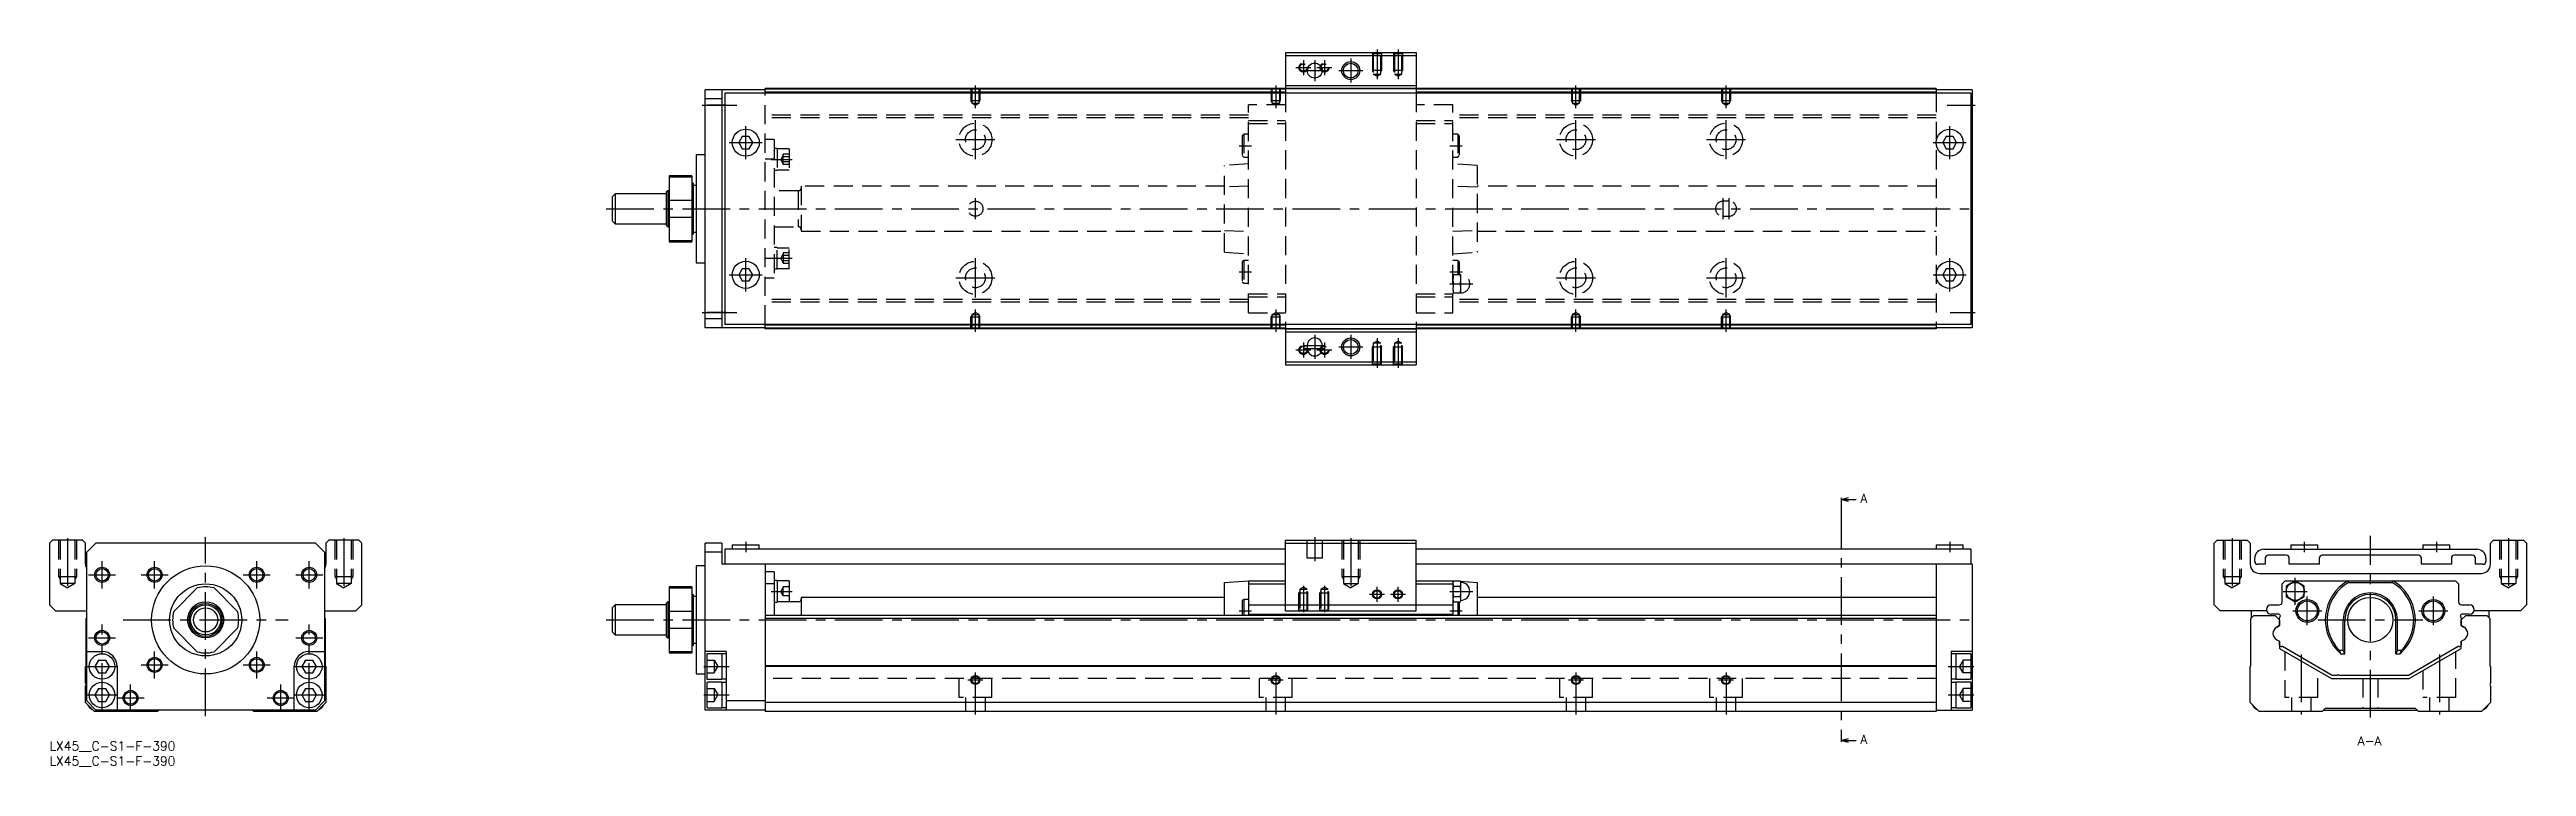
# Model space of a CAD drawing. Extents: x 0 to 825, y -8 to 230.
import ezdxf

# ---------------------------------------------------------------- set-up
doc = ezdxf.new("R2010")
doc.units = 0
doc.header["$LTSCALE"] = 0.5
doc.linetypes.add('CENTER', pattern=[50.8, 31.75, -6.35, 6.35, -6.35])
doc.linetypes.add('DASHED', pattern=[19.05, 12.7, -6.35])
for name, color, linetype in [('MSM_CENTER', 1, 'CENTER'), ('MSM_CONTINUOUS', 7, 'CONTINUOUS'), ('MSM_DASHED', 4, 'DASHED'), ('MSM_NARROW', 5, 'CONTINUOUS'), ('MSM_PART_NUMBER', 7, 'CONTINUOUS')]:
    doc.layers.add(name, color=color, linetype=linetype)
doc.styles.get("Standard").update_dxf_attribs({"font": 'txt.shx', "height": 3, "bigfont": 'bigfont.shx'})

# ---------------------------------------------------------------- blocks, each defined once
blk = doc.blocks.new('*U3')
at = {"layer": 'MSM_PART_NUMBER'}
blk.add_text('LX45__C-S1-F-390', height=3, dxfattribs=at).set_placement((0, -3))
blk = doc.blocks.new('*U4')
at = {"layer": 'MSM_PART_NUMBER'}
blk.add_text('LX45__C-S1-F-390', height=3, dxfattribs=at).set_placement((0, -8))

msp = doc.modelspace()

# ---------------------------------------------------------------- linework, layer by layer
at = {"layer": 'MSM_CENTER'}
for p, q in [((415.15, 224.38), (420.15, 224.38)), ((417.65, 226.88), (417.65, 221.88)), ((417.9, 223.38), (424.9, 223.38)), ((421.4, 226.88), (421.4, 219.88)), ((422.15, 224.38), (427.15, 224.38)), ((424.65, 226.88), (424.65, 221.88)), ((429.4, 223.38), (437.4, 223.38)), ((433.4, 227.38), (433.4, 219.38)), ((442.15, 230.38), (442.15, 220.47)), ((449.15, 230.38), (449.15, 220.47)), ((308.4, 210.87), (308.4, 218.38)), ((408.4, 218.38), (408.4, 210.87)), ((508.4, 210.87), (508.4, 218.38)), ((558.4, 210.87), (558.4, 218.38)), ((217.4, 211.88), (228.9, 211.88)), ((308.4, 193.88), (308.4, 206.88)), ((508.4, 193.88), (508.4, 206.88)), ((558.4, 193.88), (558.4, 206.88)), ((632.07, 211.88), (641.4, 211.88)), ((226.4, 199.38), (237.4, 199.38)), ((231.9, 193.88), (231.9, 204.88)), ((301.9, 200.38), (314.9, 200.38)), ((396.25, 198.38), (400.35, 198.38)), ((466.45, 198.38), (470.55, 198.38)), ((501.9, 200.38), (514.9, 200.38)), ((551.9, 200.38), (564.9, 200.38)), ((627.4, 199.38), (638.4, 199.38)), ((632.9, 193.88), (632.9, 204.88)), ((240.4, 193.83), (247.4, 193.83)), ((185.4, 177.38), (642.4, 177.38)), ((308.4, 173.88), (308.4, 180.88)), ((557.4, 173.88), (557.4, 180.88)), ((559.4, 173.88), (559.4, 180.88)), ((231.9, 149.88), (231.9, 160.88)), ((240.4, 160.92), (247.4, 160.92)), ((308.4, 147.88), (308.4, 160.88)), ((508.4, 147.88), (508.4, 160.88)), ((558.4, 147.88), (558.4, 160.88)), ((632.9, 149.88), (632.9, 160.88)), ((226.4, 155.38), (237.4, 155.38)), ((301.9, 154.38), (314.9, 154.38)), ((396.25, 156.38), (400.35, 156.38)), ((466.45, 156.38), (470.55, 156.38)), ((466.45, 152.38), (474.05, 152.38)), ((501.9, 154.38), (514.9, 154.38)), ((551.9, 154.38), (564.9, 154.38)), ((627.4, 155.38), (638.4, 155.38)), ((217.4, 142.88), (228.9, 142.88)), ((308.4, 136.38), (308.4, 143.89)), ((408.4, 143.89), (408.4, 136.38)), ((508.4, 136.38), (508.4, 143.89)), ((558.4, 136.38), (558.4, 143.89)), ((633.07, 142.88), (641.4, 142.88)), ((417.65, 132.88), (417.65, 127.88)), ((421.4, 135.38), (421.4, 127.38)), ((424.65, 132.88), (424.65, 127.88)), ((433.4, 135.38), (433.4, 127.38)), ((442.15, 134.29), (442.15, 124.38)), ((449.15, 134.29), (449.15, 124.38)), ((415.15, 130.38), (420.15, 130.38)), ((417.9, 131.88), (424.9, 131.88)), ((417.9, 130.88), (424.9, 130.88)), ((422.15, 130.38), (427.15, 130.38)), ((429.4, 131.38), (437.4, 131.38)), ((596.74, 80.12), (596.74, 0.88)), ((6, 67.76), (6, 50.18)), ((52, 8.5), (52, 68)), ((98, 67.76), (98, 50.18)), ((231.9, 66.5), (231.9, 63)), ((421.4, 68), (421.4, 60)), ((433.4, 67.76), (433.4, 50.18)), ((632.9, 66.5), (632.9, 63)), ((727, 67.76), (727, 50.18)), ((751, 66.5), (751, 63)), ((773, 8), (773, 68.5)), ((795, 66.5), (795, 63)), ((819, 67.76), (819, 50.18)), ((17.5, 51), (17.5, 60)), ((35, 51), (35, 60)), ((69, 51), (69, 60)), ((86.5, 51), (86.5, 60)), ((13, 55.5), (22, 55.5)), ((30.5, 55.5), (39.5, 55.5)), ((64.5, 55.5), (73.5, 55.5)), ((82, 55.5), (91, 55.5)), ((240.4, 50), (247.4, 50)), ((417.65, 51.81), (417.65, 43.1)), ((424.65, 51.81), (424.65, 43.1)), ((442.15, 46.5), (442.15, 51.5)), ((449.15, 46.5), (449.15, 51.5)), ((466.45, 50), (474.05, 50)), ((744, 50), (752, 50)), ((748, 45.54), (748, 54.46)), ((396.25, 43.5), (400.35, 43.5)), ((444.65, 49), (439.65, 49)), ((451.65, 49), (446.65, 49)), ((466.45, 43.5), (470.55, 43.5)), ((747.2, 43.5), (756.8, 43.5)), ((752, 38.7), (752, 48.3)), ((789.2, 43.5), (798.8, 43.5)), ((794, 38.7), (794, 48.3)), ((13, 34.5), (22, 34.5)), ((17.5, 10.25), (17.5, 39)), ((24.5, 40.5), (79.5, 40.5)), ((82, 34.5), (91, 34.5)), ((86.5, 10.25), (86.5, 39)), ((185.4, 40.5), (642.4, 40.5)), ((755.5, 40.5), (790.5, 40.5)), ((12.25, 25), (22.75, 25)), ((30.5, 25.5), (39.5, 25.5)), ((35, 21), (35, 30)), ((64.5, 25.5), (73.5, 25.5)), ((69, 21), (69, 30)), ((81.25, 25), (91.75, 25)), ((217.9, 25), (226.4, 25)), ((632.4, 25), (640.9, 25)), ((750, 28.97), (750, 9)), ((796, 28.97), (796, 9)), ((27, 10), (27, 19)), ((77, 10), (77, 19)), ((305.9, 20.5), (310.9, 20.5)), ((308.4, 9), (308.4, 23)), ((405.9, 20.5), (410.9, 20.5)), ((408.4, 23), (408.4, 9)), ((505.9, 20.5), (510.9, 20.5)), ((508.4, 23), (508.4, 9)), ((555.9, 20.5), (560.9, 20.5)), ((558.4, 23), (558.4, 9)), ((12.25, 15.5), (22.75, 15.5)), ((22.5, 14.5), (31.5, 14.5)), ((72.5, 14.5), (81.5, 14.5)), ((81.25, 15.5), (91.75, 15.5)), ((217.9, 15.5), (226.4, 15.5)), ((632.4, 15.5), (640.9, 15.5))]:
    msp.add_line(p, q, dxfattribs=at)
at = {"layer": 'MSM_CONTINUOUS'}
for p, q in [((411.65, 229.38), (411.65, 215.88)), ((411.65, 229.38), (455.15, 229.38)), ((411.65, 228.38), (455.15, 228.38)), ((455.15, 229.38), (455.15, 215.88)), ((238.4, 216.98), (218.4, 216.98)), ((218.4, 137.78), (218.4, 216.98)), ((223.9, 216.98), (223.9, 137.78)), ((639.9, 215.88), (224.9, 215.88)), ((224.9, 215.88), (224.9, 138.88)), ((628.4, 217.38), (238.4, 217.38)), ((238.4, 215.88), (238.4, 217.38)), ((411.65, 217.18), (238.4, 217.18)), ((411.65, 216.18), (238.4, 216.18)), ((411.65, 218.38), (455.15, 218.38)), ((411.65, 217.38), (455.15, 217.38)), ((628.4, 217.18), (455.15, 217.18)), ((628.4, 216.18), (455.15, 216.18)), ((628.4, 217.38), (628.4, 215.88)), ((640.4, 216.98), (628.4, 216.98)), ((639.9, 215.88), (639.9, 138.88)), ((640.4, 216.98), (640.4, 137.78)), ((223.9, 213.98), (218.4, 213.98)), ((230.74, 201.38), (229.59, 199.38)), ((229.59, 199.38), (230.74, 197.38)), ((233.05, 201.38), (230.74, 201.38)), ((234.2, 199.38), (233.05, 201.38)), ((233.05, 197.38), (234.2, 199.38)), ((631.74, 201.38), (630.59, 199.38)), ((630.59, 199.38), (631.74, 197.38)), ((634.05, 201.38), (631.74, 201.38)), ((635.2, 199.38), (634.05, 201.38)), ((634.05, 197.38), (635.2, 199.38)), ((215.4, 195.38), (215.4, 159.38)), ((218.4, 195.38), (215.4, 195.38)), ((230.74, 197.38), (233.05, 197.38)), ((631.74, 197.38), (634.05, 197.38)), ((188.4, 182.38), (187.4, 181.38)), ((188.4, 182.38), (188.4, 172.38)), ((205.4, 182.38), (188.4, 182.38)), ((205.9, 183.38), (205.4, 182.88)), ((205.4, 182.88), (205.4, 171.88)), ((205.9, 183.38), (205.9, 171.38)), ((206.4, 183.38), (205.9, 183.38)), ((213.9, 188.38), (206.4, 188.38)), ((206.4, 188.38), (206.4, 166.38)), ((206.4, 188.01), (213.9, 188.01)), ((213.9, 188.38), (213.9, 166.38)), ((214.4, 185.88), (213.9, 185.88)), ((214.4, 185.88), (214.4, 168.88)), ((215.4, 185.13), (214.4, 185.13)), ((187.4, 181.38), (187.4, 173.38)), ((187.4, 173.38), (188.4, 172.38)), ((213.9, 180.17), (206.4, 180.17)), ((206.4, 174.58), (213.9, 174.58)), ((188.4, 172.38), (205.4, 172.38)), ((205.4, 171.88), (205.9, 171.38)), ((205.9, 171.38), (206.4, 171.38)), ((213.9, 166.74), (206.4, 166.74)), ((206.4, 166.38), (213.9, 166.38)), ((213.9, 168.88), (214.4, 168.88)), ((214.4, 169.63), (215.4, 169.63)), ((215.4, 159.38), (218.4, 159.38)), ((230.74, 157.38), (229.59, 155.38)), ((233.05, 157.38), (230.74, 157.38)), ((234.2, 155.38), (233.05, 157.38)), ((631.74, 157.38), (630.59, 155.38)), ((634.05, 157.38), (631.74, 157.38)), ((635.2, 155.38), (634.05, 157.38)), ((229.59, 155.38), (230.74, 153.38)), ((230.74, 153.38), (233.05, 153.38)), ((233.05, 153.38), (234.2, 155.38)), ((630.59, 155.38), (631.74, 153.38)), ((631.74, 153.38), (634.05, 153.38)), ((634.05, 153.38), (635.2, 155.38)), ((223.9, 140.78), (218.4, 140.78)), ((238.4, 137.78), (218.4, 137.78)), ((639.9, 138.88), (224.9, 138.88)), ((238.4, 137.38), (238.4, 138.88)), ((411.65, 138.58), (238.4, 138.58)), ((411.65, 137.58), (238.4, 137.58)), ((628.4, 137.38), (238.4, 137.38)), ((411.65, 138.88), (411.65, 125.38)), ((411.65, 137.38), (455.15, 137.38)), ((411.65, 136.38), (455.15, 136.38)), ((455.15, 138.88), (455.15, 125.38)), ((628.4, 138.58), (455.15, 138.58)), ((628.4, 137.58), (455.15, 137.58)), ((628.4, 138.88), (628.4, 137.38)), ((640.4, 137.78), (628.4, 137.78)), ((411.65, 126.38), (455.15, 126.38)), ((411.65, 125.38), (455.15, 125.38)), ((418.9, 131.88), (418.9, 130.88)), ((423.9, 130.88), (423.9, 131.88)), ((596.74, 80.62), (599.24, 81.29)), ((596.74, 81.12), (596.74, 80.12)), ((596.74, 80.62), (601.74, 80.62)), ((599.24, 79.95), (596.74, 80.62)), ((1, 67), (0, 66)), ((0, 66), (0, 45.5)), ((11, 67), (1, 67)), ((12, 66), (11, 67)), ((12, 59), (12, 66)), ((15.4, 66), (12.4, 63)), ((88.6, 66), (15.4, 66)), ((91.6, 63), (88.6, 66)), ((93, 67), (92, 66)), ((92, 66), (92, 59)), ((103, 67), (93, 67)), ((104, 66), (103, 67)), ((104, 45.5), (104, 66)), ((223.9, 66), (218.4, 66)), ((218.4, 10.5), (218.4, 66)), ((223.9, 66), (223.9, 59)), ((411.65, 67), (455.15, 67)), ((411.65, 43.5), (411.65, 67)), ((411.65, 66), (455.15, 66)), ((455.15, 43.5), (455.15, 67)), ((721, 66), (722, 67)), ((721, 45.5), (721, 66)), ((722, 67), (732, 67)), ((732, 67), (733, 66)), ((733, 66), (733, 59)), ((813, 66), (814, 67)), ((813, 59), (813, 66)), ((814, 67), (824, 67)), ((824, 67), (825, 66)), ((825, 66), (825, 45.5)), ((12.4, 13.5), (12.4, 63)), ((91.6, 63), (91.6, 13.5)), ((218.4, 58.5), (215.4, 58.5)), ((215.4, 58.5), (215.4, 22.5)), ((223.9, 63), (218.4, 63)), ((411.65, 59), (223.9, 59)), ((224.9, 64), (224.9, 59)), ((411.65, 64), (224.9, 64)), ((227.4, 65.5), (227.4, 64)), ((227.4, 65.5), (236.4, 65.5)), ((236.4, 64), (236.4, 65.5)), ((238.4, 59), (238.4, 10)), ((639.9, 64), (455.15, 64)), ((640.4, 59), (455.15, 59)), ((628.4, 65.5), (628.4, 64)), ((628.4, 65.5), (637.4, 65.5)), ((628.4, 59), (628.4, 10)), ((637.4, 64), (637.4, 65.5)), ((639.9, 64), (639.9, 59)), ((640.4, 59), (640.4, 10.5)), ((734.5, 60), (734.5, 61)), ((738, 59), (735.5, 59)), ((737.5, 64), (808.5, 64)), ((738, 61), (738, 59)), ((745, 62), (739, 62)), ((746, 59), (746, 61)), ((756, 59), (746, 59)), ((746.5, 65.5), (755.5, 65.5)), ((746.5, 65.5), (746.5, 64)), ((755.5, 64), (755.5, 65.5)), ((756, 61), (756, 59)), ((789, 62), (757, 62)), ((790, 59), (790, 61)), ((800, 59), (790, 59)), ((790.5, 65.5), (799.5, 65.5)), ((790.5, 65.5), (790.5, 64)), ((799.5, 64), (799.5, 65.5)), ((800, 61), (800, 59)), ((807, 62), (801, 62)), ((808, 59), (808, 61)), ((810.5, 59), (808, 59)), ((811.5, 61), (811.5, 60)), ((41.36, 43.3), (49.2, 51.14)), ((54.8, 51.14), (62.64, 43.3)), ((213.9, 51.5), (206.4, 51.5)), ((206.4, 51.5), (206.4, 29.5)), ((206.4, 51.14), (213.9, 51.14)), ((213.9, 51.5), (213.9, 29.5)), ((241.4, 56.5), (238.4, 56.5)), ((241.4, 52.5), (238.4, 52.5)), ((241.4, 56.5), (241.4, 42)), ((242.4, 53.65), (241.4, 53.65)), ((242.4, 53.65), (242.4, 46.35)), ((246.4, 53.5), (242.4, 53.5)), ((246.4, 53.5), (246.4, 46.5)), ((391.35, 53), (399.35, 53.5)), ((391.35, 42), (391.35, 53)), ((399.35, 53.5), (411.65, 53.5)), ((399.35, 53.5), (399.35, 42)), ((399.35, 52.5), (411.65, 52.5)), ((455.15, 53.5), (467.45, 53.5)), ((455.15, 52.5), (467.45, 52.5)), ((467.45, 53.5), (468.02, 53.46)), ((467.45, 53.5), (467.45, 42)), ((467.57, 53.46), (467.45, 53)), ((467.45, 52.41), (467.45, 52.6)), ((467.57, 53.46), (469.92, 53.46)), ((467.57, 51.73), (469.92, 51.73)), ((470.05, 53), (469.92, 53.46)), ((469.95, 53.34), (475.45, 53)), ((470.05, 47), (470.05, 53)), ((475.45, 53), (475.45, 42)), ((736, 56), (810, 56)), ((743.65, 52.5), (744.65, 53.5)), ((743.65, 46.5), (743.65, 52.5)), ((744.65, 53.5), (801.35, 53.5)), ((748, 53.46), (745, 51.73)), ((745, 51.73), (745, 48.27)), ((751, 51.73), (748, 53.46)), ((751, 48.27), (751, 51.73)), ((765.51, 53.5), (765.76, 53)), ((765.76, 53), (780.23, 53)), ((780.23, 53), (780.48, 53.5)), ((801.35, 53.5), (802.35, 52.5)), ((802.35, 52.5), (802.35, 46.5)), ((0, 45.5), (2, 43.5)), ((2, 43.5), (12.4, 43.5)), ((91.6, 43.5), (102, 43.5)), ((102, 43.5), (104, 45.5)), ((188.4, 45.5), (187.4, 44.5)), ((187.4, 44.5), (187.4, 36.5)), ((205.4, 45.5), (188.4, 45.5)), ((188.4, 45.5), (188.4, 35.5)), ((205.9, 46.5), (205.4, 46)), ((205.4, 46), (205.4, 35)), ((206.4, 46.5), (205.9, 46.5)), ((205.9, 46.5), (205.9, 34.5)), ((213.9, 43.3), (206.4, 43.3)), ((214.4, 49), (213.9, 49)), ((214.4, 49), (214.4, 32)), ((215.4, 48.25), (214.4, 48.25)), ((628.4, 42), (238.4, 42)), ((241.4, 46.35), (242.4, 46.35)), ((249.4, 46.5), (242.4, 46.5)), ((250.4, 48), (250.4, 42)), ((391.35, 48), (250.4, 48)), ((397.75, 47.3), (397.25, 46.8)), ((397.25, 46.8), (397.25, 42)), ((399.35, 47.3), (397.75, 47.3)), ((397.75, 47.3), (397.75, 42)), ((399.35, 45.5), (467.45, 45.5)), ((399.35, 42.4), (467.45, 42.4)), ((411.65, 43.5), (455.15, 43.5)), ((467.45, 47), (467.57, 46.54)), ((467.57, 48.27), (469.92, 48.27)), ((467.57, 46.54), (469.92, 46.54)), ((469.05, 46.54), (469.05, 42)), ((469.55, 46.54), (469.55, 42)), ((469.92, 46.54), (470.05, 47)), ((628.4, 48), (475.45, 48)), ((723, 43.5), (721, 45.5)), ((738.46, 43.5), (723, 43.5)), ((733.2, 41), (734.2, 42)), ((733.4, 41.2), (733.4, 43.5)), ((734.2, 42), (741.25, 42)), ((739.95, 45.5), (742.65, 45.5)), ((742.25, 42.4), (739.95, 42.4)), ((741.25, 42), (742.75, 40.5)), ((745, 48.27), (748, 46.54)), ((748, 46.54), (751, 48.27)), ((803.25, 40.5), (804.75, 42)), ((803.35, 45.5), (806.05, 45.5)), ((806.05, 42.4), (803.75, 42.4)), ((804.75, 42), (811.8, 42)), ((823, 43.5), (807.53, 43.5)), ((811.8, 42), (812.8, 41)), ((812.6, 41.2), (812.6, 43.5)), ((825, 45.5), (823, 43.5)), ((12.2, 41), (12.4, 41.2)), ((12.2, 25.2), (12.2, 41)), ((49.2, 29.86), (41.36, 37.7)), ((62.64, 37.7), (54.8, 29.86)), ((91.6, 41.2), (91.8, 41)), ((91.8, 41), (91.8, 25.2)), ((187.4, 36.5), (188.4, 35.5)), ((188.4, 35.5), (205.4, 35.5)), ((205.4, 35), (205.9, 34.5)), ((205.9, 34.5), (206.4, 34.5)), ((206.4, 37.7), (213.9, 37.7)), ((628.4, 41), (238.4, 41)), ((733.2, 25.2), (733.2, 41)), ((742.75, 38.61), (741.85, 38.1)), ((741.85, 33.9), (742.75, 33.39)), ((742.7, 40.55), (742.7, 41.2)), ((742.75, 40.5), (742.75, 38.61)), ((742.75, 33.39), (742.75, 31)), ((764, 30.44), (764, 40.5)), ((764.5, 29.22), (764.5, 40.5)), ((781.5, 29.22), (781.5, 40.5)), ((782, 30.44), (782, 40.5)), ((803.3, 40.55), (803.25, 40.5)), ((803.25, 40.5), (803.25, 38.61)), ((803.25, 38.61), (803.25, 40.5)), ((804.14, 38.1), (803.25, 38.61)), ((803.25, 33.39), (804.14, 33.9)), ((803.25, 33.39), (803.25, 32.13)), ((803.25, 31), (803.25, 33.39)), ((803.3, 41.2), (803.3, 40.55)), ((812.8, 41), (812.8, 25.2)), ((12, 25), (12.2, 25.2)), ((12, 19.4), (12, 25)), ((12.4, 30), (17.5, 30)), ((16.27, 27.12), (15.05, 25)), ((15.05, 25), (16.27, 22.88)), ((16.27, 27.12), (18.73, 27.12)), ((19.95, 25), (18.73, 27.12)), ((18.73, 22.88), (19.95, 25)), ((22.5, 25), (22.5, 10.5)), ((81.5, 10.5), (81.5, 25)), ((85.27, 27.12), (84.05, 25)), ((84.05, 25), (85.27, 22.88)), ((85.27, 27.12), (87.73, 27.12)), ((86.5, 30), (91.6, 30)), ((88.95, 25), (87.73, 27.12)), ((87.73, 22.88), (88.95, 25)), ((91.8, 25.2), (92, 25)), ((92, 25), (92, 13)), ((213.9, 29.86), (206.4, 29.86)), ((206.4, 29.5), (213.9, 29.5)), ((213.9, 32), (214.4, 32)), ((214.4, 32.75), (215.4, 32.75)), ((225.4, 30), (218.4, 30)), ((218.9, 29), (218.9, 21)), ((223.9, 29.25), (219.15, 29.25)), ((223.9, 29.25), (223.9, 20.75)), ((225.4, 29.15), (223.9, 29.15)), ((225.4, 30), (225.4, 10.5)), ((628.4, 25.2), (238.4, 25.2)), ((628.4, 25), (238.4, 25)), ((633.4, 30), (633.4, 10.5)), ((640.4, 30), (633.4, 30)), ((634.9, 29.15), (633.4, 29.15)), ((639.9, 29.25), (634.9, 29.25)), ((634.9, 29.25), (634.9, 20.75)), ((639.9, 29.25), (639.9, 20.75)), ((733, 25), (733.2, 25.2)), ((733, 13), (733, 25)), ((742.75, 31), (760.07, 21)), ((743.7, 31.61), (743.5, 31.61)), ((760.33, 22), (743.7, 31.61)), ((762.63, 30.44), (764, 30.44)), ((763.11, 29.22), (764.5, 29.22)), ((764.5, 29.22), (764, 30.44)), ((782, 30.44), (781.5, 29.22)), ((781.5, 29.22), (782.88, 29.22)), ((782, 30.44), (783.36, 30.44)), ((802.3, 31.61), (785.66, 22)), ((785.93, 21), (803.25, 31)), ((802.5, 31.61), (802.3, 31.61)), ((812.8, 25.2), (813, 25)), ((813, 25), (813, 19.4)), ((12, 13), (12, 18.6)), ((16.27, 17.62), (15.05, 15.5)), ((16.27, 22.88), (18.73, 22.88)), ((16.27, 17.62), (18.73, 17.62)), ((19.95, 15.5), (18.73, 17.62)), ((85.27, 17.62), (84.05, 15.5)), ((85.27, 22.88), (87.73, 22.88)), ((85.27, 17.62), (87.73, 17.62)), ((88.95, 15.5), (87.73, 17.62)), ((215.4, 22.5), (218.4, 22.5)), ((218.9, 19.5), (218.9, 11.5)), ((219.15, 20.75), (223.9, 20.75)), ((223.9, 19.75), (219.15, 19.75)), ((223.9, 20.85), (225.4, 20.85)), ((223.9, 19.75), (223.9, 11.25)), ((225.4, 19.65), (223.9, 19.65)), ((633.4, 20.85), (634.9, 20.85)), ((634.9, 19.65), (633.4, 19.65)), ((634.9, 20.75), (639.9, 20.75)), ((639.9, 19.75), (634.9, 19.75)), ((634.9, 19.75), (634.9, 11.25)), ((639.9, 19.75), (639.9, 11.25)), ((760.07, 21), (785.93, 21)), ((761.85, 22), (760.33, 22)), ((785.66, 22), (762.65, 22)), ((813, 18.6), (813, 13)), ((15, 10), (12, 13)), ((15.4, 10.5), (12.4, 13.5)), ((36, 10), (15, 10)), ((15.05, 15.5), (16.27, 13.38)), ((88.6, 10.5), (15.4, 10.5)), ((16.27, 13.38), (18.73, 13.38)), ((18.73, 13.38), (19.95, 15.5)), ((36.5, 10.5), (36, 10)), ((68, 10), (67.5, 10.5)), ((89, 10), (68, 10)), ((84.05, 15.5), (85.27, 13.38)), ((85.27, 13.38), (87.73, 13.38)), ((87.73, 13.38), (88.95, 15.5)), ((91.6, 13.5), (88.6, 10.5)), ((92, 13), (89, 10)), ((238.4, 10.5), (218.4, 10.5)), ((219.15, 11.25), (223.9, 11.25)), ((223.9, 11.35), (225.4, 11.35)), ((238.4, 13.5), (225.4, 13.5)), ((628.4, 13), (238.4, 13)), ((628.4, 10), (238.4, 10)), ((628.4, 10.5), (640.4, 10.5)), ((633.4, 11.35), (634.9, 11.35)), ((634.9, 11.25), (639.9, 11.25)), ((736, 10), (733, 13)), ((757, 10), (736, 10)), ((758, 11), (757, 10)), ((757.5, 10.5), (788.5, 10.5)), ((788, 11), (758, 11)), ((789, 10), (788, 11)), ((810, 10), (789, 10)), ((813, 13), (810, 10)), ((596.74, 0.38), (599.24, 1.05)), ((596.74, 0.88), (596.74, -0.12)), ((596.74, 0.38), (601.74, 0.38)), ((599.24, -0.29), (596.74, 0.38))]:
    msp.add_line(p, q, dxfattribs=at)
for centre, radius in [((421.4, 223.38), 2.5), ((433.4, 223.38), 2.46), ((231.9, 199.38), 4.5), ((632.9, 199.38), 4.5), ((231.9, 155.38), 4.5), ((632.9, 155.38), 4.5), ((433.4, 131.38), 2.46), ((52, 40.5), 18), ((17.5, 55.5), 2.07), ((35, 55.5), 2.07), ((52, 40.5), 12), ((69, 55.5), 2.07), ((86.5, 55.5), 2.07), ((442.15, 49), 1.23), ((449.15, 49), 1.23), ((748, 50), 3), ((52, 40.5), 6), ((52, 40.5), 5.5), ((52, 40.5), 5), ((52, 40.5), 4), ((752, 43.5), 3.8), ((752, 43.5), 3.3), ((773, 40.5), 7.5), ((794, 43.5), 3.8), ((794, 43.5), 3.3), ((17.5, 34.5), 2.07), ((86.5, 34.5), 2.07), ((17.5, 25), 4.25), ((35, 25.5), 2.07), ((69, 25.5), 2.07), ((86.5, 25), 4.25), ((17.5, 15.5), 4.25), ((27, 14.5), 2.07), ((77, 14.5), 2.07), ((86.5, 15.5), 4.25), ((308.4, 20.5), 1.23), ((408.4, 20.5), 1.23), ((508.4, 20.5), 1.23), ((558.4, 20.5), 1.23)]:
    msp.add_circle(centre, radius, dxfattribs=at)
for centre, radius, start, end in [((421.4, 131.88), 2.5, 0, 180), ((421.4, 130.88), 2.5, 180, 0), ((15, 59), 3, 180, 209.92525), ((89, 59), 3, 330.07238, 0), ((736, 59), 3, 180, 270), ((737.5, 61), 3, 90, 180), ((735.5, 60), 1, 180, 270), ((739, 61), 1, 90, 180), ((745, 61), 1, 0, 90), ((757, 61), 1, 90, 180), ((789, 61), 1, 0, 90), ((801, 61), 1, 90, 180), ((807, 61), 1, 0, 90), ((808.5, 61), 3, 0, 90), ((810, 59), 3, 270, 0), ((810.5, 60), 1, 270, 0), ((52, 40.5), 11, 75.27264, 104.72736), ((470.75, 52.57), 3.31, 164.22771, 179.4294), ((470.75, 52.63), 3.31, 180.57378, 195.76911), ((480.33, 49.95), 12.89, 172.03062, 179.75617), ((480.9, 50.1), 13.46, 180.40698, 187.80623), ((466.74, 52.56), 3.31, 0.57378, 15.76911), ((466.74, 52.63), 3.31, 344.22771, 359.4294), ((457.06, 49.94), 12.98, 0.27192, 7.94129), ((456.59, 50.1), 13.46, 352.19377, 359.59302), ((470.05, 50), 3, 270, 90), ((773, 40.5), 15, 119.92643, 228.76392), ((773, 40.5), 14.44, 120.05097, 224.15139), ((773, 40.5), 9, 0, 180), ((773, 40.5), 14.44, 315.84861, 59.94903), ((773, 40.5), 15, 311.23608, 60.07357), ((52, 40.5), 11, 165.27264, 194.72736), ((52, 40.5), 11, 345.27264, 14.72736), ((249.4, 47.5), 1, 270, 0), ((470.75, 47.37), 3.31, 164.22771, 179.4294), ((470.75, 47.44), 3.31, 180.57378, 195.76911), ((466.74, 47.37), 3.31, 0.57378, 15.76911), ((466.74, 47.43), 3.31, 344.22771, 359.4294), ((739.95, 43.95), 1.55, 90, 270), ((742.25, 41.4), 1, 30.09191, 90), ((742.65, 46.5), 1, 270, 0), ((743.5, 41.2), 0.8, 118.74892, 180), ((773, 40.5), 8.5, 0, 180), ((803.35, 46.5), 1, 180, 270), ((803.75, 41.4), 1, 90, 149.90809), ((802.5, 41.2), 0.8, 0, 61.25108), ((806.05, 43.95), 1.55, 270, 90), ((743.15, 35.85), 2.6, 120.00003, 176.58933), ((743.15, 36.15), 2.6, 183.41067, 239.99996), ((802.84, 35.85), 2.6, 3.41067, 59.99996), ((802.84, 36.15), 2.6, 300.00004, 356.58933), ((17.5, 25), 5, 0, 90), ((52, 40.5), 11, 255.27264, 284.72736), ((86.5, 25), 5, 90, 180), ((219.15, 29), 0.25, 90, 180), ((743.5, 32.41), 0.8, 200.36413, 270), ((775.22, 34.62), 13.26, 198.36858, 204.03004), ((770.7, 34.65), 13.33, 335.98509, 341.61629), ((802.5, 32.41), 0.8, 270, 339.62763), ((11.7, 19), 0.5, 306.8699, 53.1301), ((219.15, 21), 0.25, 180, 270), ((219.15, 19.5), 0.25, 90, 180), ((762.25, 21.7), 0.5, 36.8699, 143.1301), ((813.3, 19), 0.5, 126.8699, 233.1301), ((15.4, 13.5), 3, 201.81505, 248.18495), ((88.6, 13.5), 3, 291.81368, 338.18632), ((219.15, 11.5), 0.25, 180, 270), ((736.4, 13.5), 3, 201.81368, 248.18632), ((809.6, 13.5), 3, 291.81505, 338.18495)]:
    msp.add_arc(centre, radius, start, end, dxfattribs=at)
at = {"layer": 'MSM_DASHED'}
for p, q in [((440.65, 229.38), (440.92, 229.1)), ((440.65, 229.38), (440.65, 223.38)), ((443.65, 223.38), (440.65, 223.38)), ((440.92, 222.91), (440.65, 223.38)), ((440.92, 229.1), (440.92, 222.18)), ((440.92, 229.1), (443.38, 229.1)), ((443.38, 229.1), (443.65, 229.38)), ((443.38, 222.18), (443.38, 229.1)), ((443.38, 222.91), (443.65, 223.38)), ((443.65, 229.38), (443.65, 223.38)), ((447.65, 229.38), (447.92, 229.1)), ((447.65, 229.38), (447.65, 223.38)), ((450.65, 223.38), (447.65, 223.38)), ((447.92, 222.91), (447.65, 223.38)), ((447.92, 229.1), (447.92, 222.18)), ((447.92, 229.1), (450.38, 229.1)), ((450.38, 229.1), (450.65, 229.38)), ((450.38, 222.18), (450.38, 229.1)), ((450.38, 222.91), (450.65, 223.38)), ((450.65, 229.38), (450.65, 223.38)), ((238.4, 138.88), (238.4, 215.88)), ((306.9, 217.38), (306.9, 213.38)), ((307.17, 217.38), (307.17, 212.58)), ((309.63, 212.58), (309.63, 217.38)), ((309.9, 217.38), (309.9, 213.38)), ((406.9, 217.38), (406.9, 213.38)), ((407.17, 212.58), (407.17, 217.38)), ((409.63, 217.38), (409.63, 212.58)), ((409.9, 217.38), (409.9, 213.38)), ((455.15, 217.38), (411.65, 217.38)), ((411.65, 215.88), (411.65, 138.88)), ((440.92, 222.18), (442.15, 221.47)), ((440.92, 222.18), (443.38, 222.18)), ((442.15, 221.47), (443.38, 222.18)), ((447.92, 222.18), (449.15, 221.47)), ((447.92, 222.18), (450.38, 222.18)), ((449.15, 221.47), (450.38, 222.18)), ((455.15, 215.88), (455.15, 138.88)), ((506.9, 217.38), (506.9, 213.38)), ((507.17, 217.38), (507.17, 212.58)), ((509.63, 212.58), (509.63, 217.38)), ((509.9, 217.38), (509.9, 213.38)), ((556.9, 217.38), (556.9, 213.38)), ((557.17, 217.38), (557.17, 212.58)), ((559.63, 212.58), (559.63, 217.38)), ((559.9, 217.38), (559.9, 213.38)), ((628.4, 215.88), (628.4, 138.88)), ((225.4, 211.88), (218.4, 211.88)), ((399.35, 208.52), (238.4, 208.52)), ((399.35, 207.63), (238.4, 207.63)), ((306.9, 213.38), (309.9, 213.38)), ((307.17, 212.91), (306.9, 213.38)), ((307.17, 212.58), (308.4, 211.87)), ((307.17, 212.58), (309.63, 212.58)), ((308.4, 211.87), (309.63, 212.58)), ((309.63, 212.91), (309.9, 213.38)), ((411.65, 211.98), (399.35, 211.98)), ((399.35, 142.78), (399.35, 211.98)), ((399.35, 206.73), (411.65, 206.73)), ((406.9, 213.38), (409.9, 213.38)), ((407.17, 212.91), (406.9, 213.38)), ((407.17, 212.58), (409.63, 212.58)), ((408.4, 211.87), (407.17, 212.58)), ((409.63, 212.58), (408.4, 211.87)), ((409.63, 212.91), (409.9, 213.38)), ((467.45, 211.98), (455.15, 211.98)), ((455.15, 206.73), (467.45, 206.73)), ((467.45, 142.78), (467.45, 211.98)), ((628.4, 208.52), (467.45, 208.52)), ((628.4, 207.63), (467.45, 207.63)), ((506.9, 213.38), (509.9, 213.38)), ((507.17, 212.91), (506.9, 213.38)), ((507.17, 212.58), (509.63, 212.58)), ((507.17, 212.58), (508.4, 211.87)), ((508.4, 211.87), (509.63, 212.58)), ((509.63, 212.91), (509.9, 213.38)), ((556.9, 213.38), (559.9, 213.38)), ((557.17, 212.91), (556.9, 213.38)), ((557.17, 212.58), (559.63, 212.58)), ((557.17, 212.58), (558.4, 211.87)), ((558.4, 211.87), (559.63, 212.58)), ((559.63, 212.91), (559.9, 213.38)), ((241.4, 200.38), (238.4, 200.38)), ((241.4, 200.38), (241.4, 154.38)), ((397.75, 202.18), (397.25, 201.68)), ((397.25, 201.68), (397.25, 195.08)), ((397.75, 202.18), (397.75, 194.58)), ((399.35, 202.18), (397.75, 202.18)), ((399.35, 205.73), (411.65, 205.73)), ((455.15, 205.73), (467.45, 205.73)), ((469.05, 202.18), (467.45, 202.18)), ((469.05, 202.18), (469.05, 194.58)), ((469.55, 201.68), (469.05, 202.18)), ((469.55, 201.68), (469.55, 195.08)), ((241.4, 193.9), (238.4, 193.9)), ((242.4, 197.48), (241.4, 197.48)), ((241.4, 190.18), (242.4, 190.18)), ((242.4, 197.48), (242.4, 190.18)), ((246.4, 197.33), (242.4, 197.33)), ((242.4, 190.33), (246.4, 190.33)), ((244.4, 195.33), (243.53, 193.83)), ((244.4, 192.33), (243.53, 193.83)), ((244.4, 192.1), (244.4, 195.56)), ((246.4, 195.56), (244.4, 195.56)), ((246.4, 194.7), (244.4, 194.7)), ((246.4, 192.96), (244.4, 192.96)), ((246.4, 192.1), (244.4, 192.1)), ((246.4, 197.33), (246.4, 190.33)), ((399.35, 192.38), (391.35, 191.82)), ((391.35, 162.93), (391.35, 191.82)), ((397.25, 195.08), (397.75, 194.58)), ((397.75, 194.58), (399.35, 194.58)), ((467.45, 194.58), (469.05, 194.58)), ((475.45, 191.82), (467.45, 192.38)), ((469.05, 194.58), (469.55, 195.08)), ((475.45, 191.82), (475.45, 162.93)), ((249.4, 183.38), (241.4, 183.38)), ((249.4, 183.38), (249.4, 171.38)), ((250.4, 184.88), (250.4, 169.88)), ((391.35, 184.88), (250.4, 184.88)), ((399.35, 184.86), (391.35, 184.61)), ((475.45, 184.61), (467.45, 184.86)), ((628.4, 184.88), (475.45, 184.88)), ((559.4, 179.88), (557.4, 179.88)), ((557.4, 174.88), (559.4, 174.88)), ((241.4, 171.38), (249.4, 171.38)), ((250.4, 169.88), (391.35, 169.88)), ((391.35, 170.14), (399.35, 169.89)), ((467.45, 169.89), (475.45, 170.14)), ((475.45, 169.88), (628.4, 169.88)), ((241.4, 160.85), (238.4, 160.85)), ((241.4, 164.57), (242.4, 164.57)), ((242.4, 157.27), (241.4, 157.27)), ((242.4, 157.27), (242.4, 164.57)), ((242.4, 164.42), (246.4, 164.42)), ((246.4, 157.42), (242.4, 157.42)), ((244.4, 162.42), (243.53, 160.92)), ((244.4, 159.42), (243.53, 160.92)), ((244.4, 162.65), (244.4, 159.19)), ((246.4, 162.65), (244.4, 162.65)), ((246.4, 161.79), (244.4, 161.79)), ((246.4, 160.05), (244.4, 160.05)), ((246.4, 159.19), (244.4, 159.19)), ((246.4, 157.42), (246.4, 164.42)), ((391.35, 162.93), (399.35, 162.38)), ((397.75, 160.18), (397.25, 159.68)), ((397.25, 159.68), (397.25, 153.08)), ((397.75, 160.18), (397.75, 152.58)), ((399.35, 160.18), (397.75, 160.18)), ((467.45, 162.38), (475.45, 162.93)), ((469.05, 160.18), (467.45, 160.18)), ((469.55, 159.68), (469.05, 160.18)), ((469.05, 160.18), (469.05, 155.38)), ((469.55, 159.68), (469.55, 155.38)), ((238.4, 154.38), (241.4, 154.38)), ((397.25, 153.08), (397.75, 152.58)), ((397.75, 152.58), (399.35, 152.58)), ((399.35, 149.03), (411.65, 149.03)), ((455.15, 149.03), (467.45, 149.03)), ((470.05, 155.38), (467.45, 155.38)), ((467.45, 149.38), (470.05, 149.38)), ((467.57, 152.38), (469.92, 152.38)), ((470.05, 149.38), (470.05, 155.38)), ((225.4, 142.88), (218.4, 142.88)), ((399.35, 147.13), (238.4, 147.13)), ((399.35, 146.23), (238.4, 146.23)), ((307.17, 141.84), (306.9, 141.38)), ((306.9, 137.38), (306.9, 141.38)), ((306.9, 141.38), (309.9, 141.38)), ((308.4, 142.89), (307.17, 142.18)), ((307.17, 142.18), (307.17, 137.38)), ((307.17, 142.18), (309.63, 142.18)), ((309.63, 142.18), (308.4, 142.89)), ((309.63, 137.38), (309.63, 142.18)), ((309.63, 141.84), (309.9, 141.38)), ((309.9, 137.38), (309.9, 141.38)), ((399.35, 148.03), (411.65, 148.03)), ((399.35, 142.78), (411.65, 142.78)), ((407.17, 141.84), (406.9, 141.38)), ((406.9, 141.38), (409.9, 141.38)), ((406.9, 137.38), (406.9, 141.38)), ((407.17, 142.18), (408.4, 142.89)), ((407.17, 142.18), (409.63, 142.18)), ((407.17, 137.38), (407.17, 142.18)), ((408.4, 142.89), (409.63, 142.18)), ((409.63, 142.18), (409.63, 137.38)), ((409.63, 141.84), (409.9, 141.38)), ((409.9, 137.38), (409.9, 141.38)), ((455.15, 148.03), (467.45, 148.03)), ((455.15, 142.78), (467.45, 142.78)), ((628.4, 147.13), (467.45, 147.13)), ((628.4, 146.23), (467.45, 146.23)), ((507.17, 141.84), (506.9, 141.38)), ((506.9, 141.38), (509.9, 141.38)), ((506.9, 137.38), (506.9, 141.38)), ((508.4, 142.89), (507.17, 142.18)), ((507.17, 142.18), (509.63, 142.18)), ((507.17, 142.18), (507.17, 137.38)), ((509.63, 142.18), (508.4, 142.89)), ((509.63, 137.38), (509.63, 142.18)), ((509.63, 141.84), (509.9, 141.38)), ((509.9, 137.38), (509.9, 141.38)), ((557.17, 141.84), (556.9, 141.38)), ((556.9, 141.38), (559.9, 141.38)), ((556.9, 137.38), (556.9, 141.38)), ((558.4, 142.89), (557.17, 142.18)), ((557.17, 142.18), (559.63, 142.18)), ((557.17, 142.18), (557.17, 137.38)), ((559.63, 142.18), (558.4, 142.89)), ((559.63, 137.38), (559.63, 142.18)), ((559.63, 141.84), (559.9, 141.38)), ((559.9, 137.38), (559.9, 141.38)), ((455.15, 137.38), (411.65, 137.38)), ((442.15, 133.29), (440.92, 132.58)), ((440.92, 132.58), (440.92, 125.65)), ((443.38, 132.58), (440.92, 132.58)), ((443.38, 132.58), (442.15, 133.29)), ((443.38, 125.65), (443.38, 132.58)), ((449.15, 133.29), (447.92, 132.58)), ((447.92, 132.58), (447.92, 125.65)), ((450.38, 132.58), (447.92, 132.58)), ((450.38, 132.58), (449.15, 133.29)), ((450.38, 125.65), (450.38, 132.58)), ((440.92, 131.84), (440.65, 131.38)), ((440.65, 125.38), (440.65, 131.38)), ((440.65, 131.38), (443.65, 131.38)), ((440.92, 125.65), (440.65, 125.38)), ((443.38, 125.65), (440.92, 125.65)), ((443.38, 131.84), (443.65, 131.38)), ((443.65, 125.38), (443.38, 125.65)), ((443.65, 125.38), (443.65, 131.38)), ((447.92, 131.84), (447.65, 131.38)), ((447.65, 125.38), (447.65, 131.38)), ((447.65, 131.38), (450.65, 131.38)), ((447.92, 125.65), (447.65, 125.38)), ((450.38, 125.65), (447.92, 125.65)), ((450.38, 131.84), (450.65, 131.38)), ((450.65, 125.38), (450.38, 125.65)), ((450.65, 125.38), (450.65, 131.38)), ((3, 67), (3, 55)), ((3.54, 67), (3.54, 52.6)), ((8.46, 67), (8.46, 52.6)), ((9, 67), (9, 55)), ((95, 67), (95, 55)), ((95.54, 67), (95.54, 52.6)), ((100.46, 67), (100.46, 52.6)), ((101, 67), (101, 55)), ((418.9, 61), (418.9, 67)), ((423.9, 67), (423.9, 61)), ((430.4, 67), (430.4, 55)), ((430.94, 67), (430.94, 52.6)), ((435.85, 67), (435.85, 52.6)), ((436.4, 67), (436.4, 55)), ((724, 67), (724, 55)), ((724.54, 67), (724.54, 52.6)), ((729.45, 67), (729.45, 52.6)), ((730, 67), (730, 55)), ((816, 67), (816, 55)), ((816.54, 67), (816.54, 52.6)), ((821.45, 67), (821.45, 52.6)), ((822, 67), (822, 55)), ((423.9, 61), (418.9, 61)), ((751, 65.5), (751, 63)), ((795, 65.5), (795, 63)), ((3, 55), (9, 55)), ((3, 55), (3.54, 54.06)), ((8.46, 52.6), (3.54, 52.6)), ((3.54, 52.6), (6, 51.18)), ((8.46, 52.6), (6, 51.18)), ((9, 55), (8.46, 54.06)), ((95, 55), (101, 55)), ((95, 55), (95.54, 54.06)), ((100.46, 52.6), (95.54, 52.6)), ((95.54, 52.6), (98, 51.18)), ((100.46, 52.6), (98, 51.18)), ((101, 55), (100.46, 54.06)), ((244.4, 51.5), (243.53, 50)), ((244.4, 48.5), (243.53, 50)), ((244.4, 48.5), (244.4, 51.5)), ((246.4, 51.5), (244.4, 51.5)), ((244.4, 50), (246.4, 50)), ((416.42, 49.97), (416.15, 49.5)), ((416.15, 43.5), (416.15, 49.5)), ((416.15, 49.5), (419.15, 49.5)), ((417.65, 51.41), (416.42, 50.7)), ((416.42, 50.7), (416.42, 43.77)), ((416.42, 50.7), (418.88, 50.7)), ((418.88, 50.7), (417.65, 51.41)), ((418.88, 43.77), (418.88, 50.7)), ((418.88, 49.97), (419.15, 49.5)), ((419.15, 43.5), (419.15, 49.5)), ((423.42, 49.97), (423.15, 49.5)), ((423.15, 43.5), (423.15, 49.5)), ((423.15, 49.5), (426.15, 49.5)), ((424.65, 51.41), (423.42, 50.7)), ((423.42, 50.7), (425.88, 50.7)), ((423.42, 50.7), (423.42, 43.77)), ((425.88, 50.7), (424.65, 51.41)), ((425.88, 43.77), (425.88, 50.7)), ((425.88, 49.97), (426.15, 49.5)), ((426.15, 43.5), (426.15, 49.5)), ((430.4, 55), (436.4, 55)), ((430.4, 55), (430.94, 54.06)), ((430.94, 52.6), (435.85, 52.6)), ((430.94, 52.6), (433.4, 51.18)), ((435.85, 52.6), (433.4, 51.18)), ((436.4, 55), (435.85, 54.06)), ((724, 55), (730, 55)), ((724, 55), (724.54, 54.06)), ((729.45, 52.6), (724.54, 52.6)), ((724.54, 52.6), (727, 51.18)), ((729.45, 52.6), (727, 51.18)), ((730, 55), (729.45, 54.06)), ((816, 55), (822, 55)), ((816, 55), (816.54, 54.06)), ((816.54, 52.6), (821.45, 52.6)), ((816.54, 52.6), (819, 51.18)), ((821.45, 52.6), (819, 51.18)), ((822, 55), (821.45, 54.06)), ((246.4, 48.5), (244.4, 48.5)), ((416.42, 43.77), (416.15, 43.5)), ((416.42, 43.77), (418.88, 43.77)), ((419.15, 43.5), (418.88, 43.77)), ((423.42, 43.77), (423.15, 43.5)), ((423.42, 43.77), (425.88, 43.77)), ((426.15, 43.5), (425.88, 43.77)), ((741.85, 38.1), (742.75, 38.61)), ((742.75, 40.5), (742.7, 40.55)), ((742.75, 38.61), (742.75, 40.5)), ((742.75, 32.13), (742.75, 33.39)), ((803.25, 38.61), (804.14, 38.1)), ((218.9, 27.12), (221.4, 27.12)), ((218.9, 25), (221.4, 25)), ((221.4, 27.12), (221.4, 22.88)), ((221.4, 27.12), (222.62, 25)), ((221.4, 22.88), (222.62, 25)), ((637.4, 27.12), (636.17, 25)), ((637.4, 22.88), (636.17, 25)), ((637.4, 22.88), (637.4, 27.12)), ((639.9, 27.12), (637.4, 27.12)), ((637.4, 25), (639.9, 25)), ((744.5, 29.99), (744.5, 14.7)), ((801.5, 14.7), (801.5, 29.99)), ((218.9, 22.88), (221.4, 22.88)), ((218.9, 17.62), (221.4, 17.62)), ((221.4, 17.62), (221.4, 13.38)), ((221.4, 17.62), (222.62, 15.5)), ((628.4, 21), (238.4, 21)), ((302.9, 21), (302.9, 14.7)), ((313.9, 14.7), (313.9, 21)), ((402.9, 21), (402.9, 14.7)), ((413.9, 14.7), (413.9, 21)), ((502.9, 21), (502.9, 14.7)), ((513.9, 14.7), (513.9, 21)), ((552.9, 21), (552.9, 14.7)), ((563.9, 14.7), (563.9, 21)), ((637.4, 17.62), (636.17, 15.5)), ((639.9, 22.88), (637.4, 22.88)), ((637.4, 13.38), (637.4, 17.62)), ((639.9, 17.62), (637.4, 17.62)), ((755.5, 14.7), (755.5, 23.64)), ((770.5, 21), (770.5, 11)), ((775.5, 21), (775.5, 11)), ((790.5, 23.64), (790.5, 14.7)), ((218.9, 15.5), (221.4, 15.5)), ((218.9, 13.38), (221.4, 13.38)), ((221.4, 13.38), (222.62, 15.5)), ((313.9, 14.7), (302.9, 14.7)), ((305.1, 14.7), (305.1, 10)), ((311.7, 10), (311.7, 14.7)), ((413.9, 14.7), (402.9, 14.7)), ((405.1, 14.7), (405.1, 10)), ((411.7, 10), (411.7, 14.7)), ((513.9, 14.7), (502.9, 14.7)), ((505.1, 14.7), (505.1, 10)), ((511.7, 10), (511.7, 14.7)), ((563.9, 14.7), (552.9, 14.7)), ((555.1, 14.7), (555.1, 10)), ((561.7, 10), (561.7, 14.7)), ((637.4, 13.38), (636.17, 15.5)), ((637.4, 15.5), (639.9, 15.5)), ((639.9, 13.38), (637.4, 13.38)), ((755.5, 14.7), (744.5, 14.7)), ((746.7, 14.7), (746.7, 10)), ((753.3, 10), (753.3, 14.7)), ((801.5, 14.7), (790.5, 14.7)), ((792.7, 14.7), (792.7, 10)), ((799.3, 10), (799.3, 14.7))]:
    msp.add_line(p, q, dxfattribs=at)
for centre, radius in [((417.65, 224.38), 1.5), ((417.65, 224.38), 1.23), ((424.65, 224.38), 1.5), ((424.65, 224.38), 1.23), ((308.4, 200.38), 5.5), ((308.4, 200.38), 3.3), ((508.4, 200.38), 5.5), ((508.4, 200.38), 3.3), ((558.4, 200.38), 5.5), ((558.4, 200.38), 3.3), ((308.4, 177.38), 2.5), ((308.4, 154.38), 5.5), ((308.4, 154.38), 3.3), ((508.4, 154.38), 5.5), ((508.4, 154.38), 3.3), ((558.4, 154.38), 5.5), ((558.4, 154.38), 3.3), ((417.65, 130.38), 1.5), ((417.65, 130.38), 1.23), ((424.65, 130.38), 1.5), ((424.65, 130.38), 1.23)]:
    msp.add_circle(centre, radius, dxfattribs=at)
for centre, radius, start, end in [((249.4, 184.38), 1, 270, 0), ((557.4, 177.38), 2.5, 90, 270), ((559.4, 177.38), 2.5, 270, 90), ((249.4, 170.38), 1, 0, 90), ((477.14, 153.83), 9.69, 170.8086, 179.713), ((477.14, 153.92), 9.7, 180.28862, 189.18978), ((477.14, 150.83), 9.69, 170.8086, 179.713), ((477.14, 150.92), 9.7, 180.28862, 189.18978), ((460.35, 153.83), 9.7, 0.28862, 9.18978), ((460.35, 153.92), 9.69, 350.8086, 359.713), ((460.35, 150.83), 9.7, 0.28862, 9.18978), ((460.35, 150.92), 9.69, 350.8086, 359.713), ((470.05, 152.38), 3, 270, 90)]:
    msp.add_arc(centre, radius, start, end, dxfattribs=at)
at = {"layer": 'MSM_NARROW'}
for centre, radius in [((433.4, 223.38), 3), ((433.4, 131.38), 3), ((17.5, 55.5), 2.5), ((35, 55.5), 2.5), ((69, 55.5), 2.5), ((86.5, 55.5), 2.5), ((442.15, 49), 1.5), ((449.15, 49), 1.5), ((17.5, 34.5), 2.5), ((86.5, 34.5), 2.5), ((35, 25.5), 2.5), ((69, 25.5), 2.5), ((27, 14.5), 2.5), ((77, 14.5), 2.5), ((308.4, 20.5), 1.5), ((408.4, 20.5), 1.5), ((508.4, 20.5), 1.5), ((558.4, 20.5), 1.5)]:
    msp.add_circle(centre, radius, dxfattribs=at)

# ---------------------------------------------------------------- block references
at = {"layer": 'MSM_CONTINUOUS'}
for name in ['*U3', '*U4']:
    msp.add_blockref(name, (0, 0), dxfattribs=at)

# ---------------------------------------------------------------- texts
at = {"layer": 'MSM_PART_NUMBER'}
for s, p in [('A', (603.16, 79.49)), ('A', (603.16, -0.75)), ('A-A', (768.73, -1.28))]:
    msp.add_text(s, height=3, dxfattribs=at).set_placement(p)

doc.saveas('drawing.dxf')
